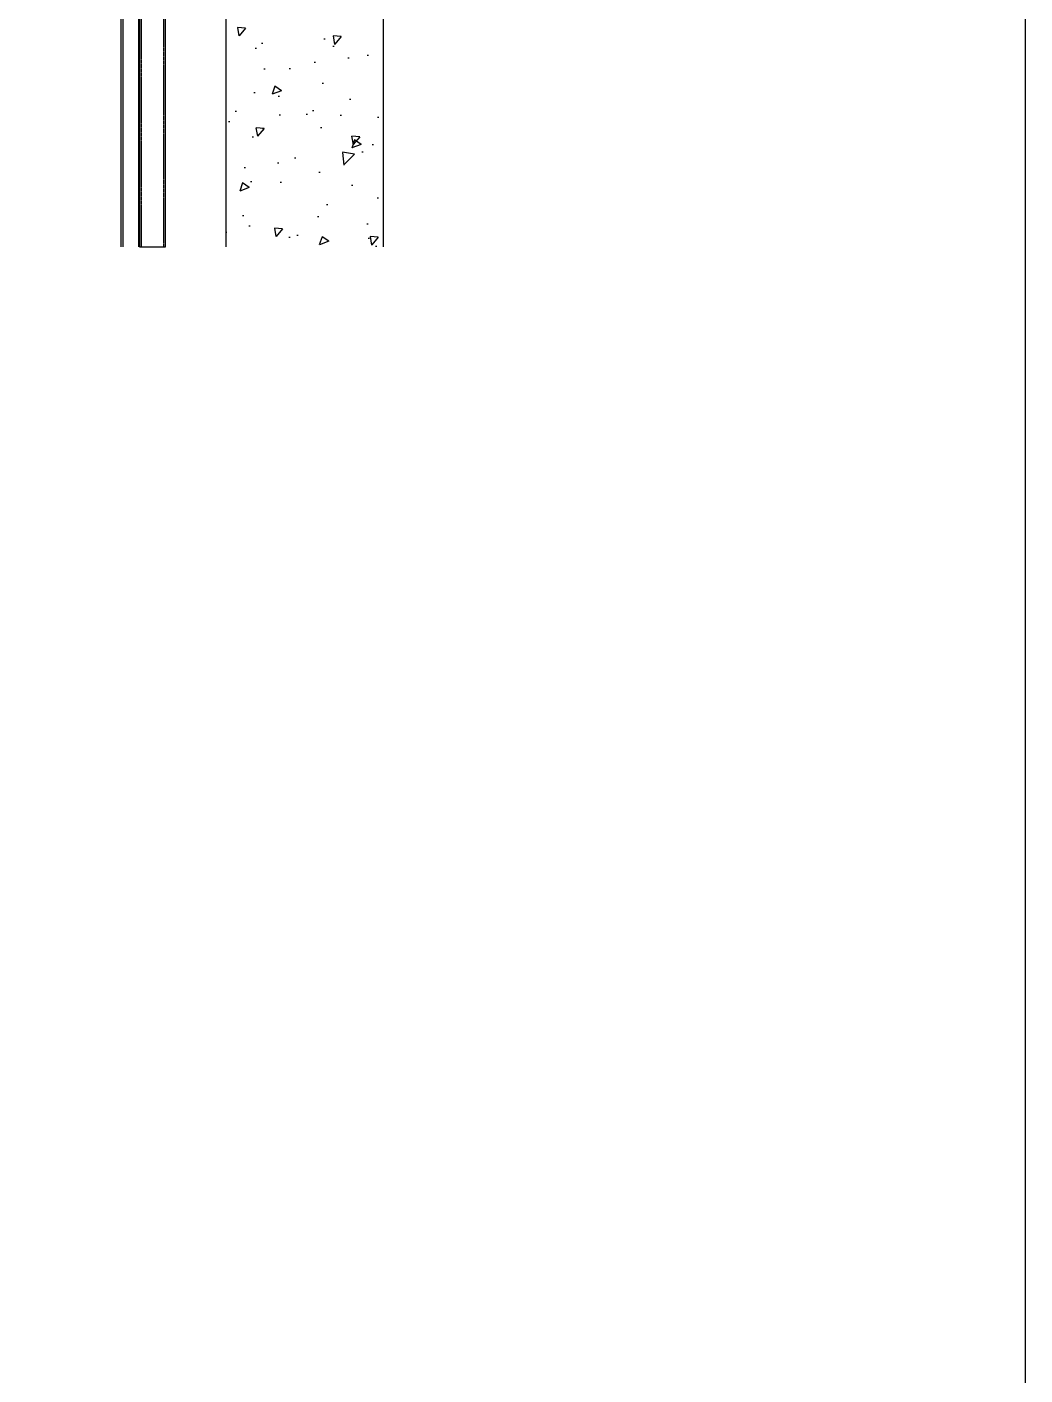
# Model space of a CAD drawing. Header units: millimetres. Extents: x 7297 to 60227, y -7497 to 19324.
# Drawn here: x 58327 to 60227, y -985 to 1582 of the extents above; entities that cross this region are included whole.
import ezdxf

# ---------------------------------------------------------------- set-up
doc = ezdxf.new("R2010")
doc.units = ezdxf.units.MM
doc.linetypes.add('HIDDEN', pattern=[0.375, 0.25, -0.125])
doc.layers.add('NS_AL_PANEL', color=32, linetype='Continuous', lineweight=9)
for name, color, linetype in [('NS_CON', 8, 'Continuous'), ('NS_FORM', 7, 'Continuous'), ('NS_FRAME', 253, 'Continuous'), ('NS_WATERPROOF', 150, 'Continuous')]:
    doc.layers.add(name, color=color, linetype=linetype)

# ---------------------------------------------------------------- blocks, each defined once
blk = doc.blocks.new('*U214')
blk.add_lwpolyline([(0, 0), (50, 0), (50, 559.4), (0, 559.4)], close=True)
at = {"linetype": 'HIDDEN'}
blk.add_lwpolyline([(3.2, 0), (46.8, 0), (46.8, 559.4), (3.2, 559.4)], close=True, dxfattribs=at)

msp = doc.modelspace()

# ---------------------------------------------------------------- hatches: boundary and pattern name
at = {"layer": 'NS_CON'}
h = msp.add_hatch(dxfattribs=at)
h.set_pattern_fill('AR-CONC', color=256, angle=-180)
h.set_pattern_definition([(230, (-58245.23, -9426.28), (-182.18467, 15.93909), [19.05, -209.55]), (175, (-58245.23, -9426.28), (35.24342, -191.05685), [15.24, -167.64058]), (280.45144, (-58260.41, -9424.95), (-146.94125, -175.11775), [16.19, -178.09024]), (226.1842, (-58245.23, -9477.08), (-271.07904, 42.04233), [28.575, -314.325]), (276.63556, (-58267.82, -9473.58), (-237.40413, -247.4261), [24.285, -267.1356]), (171.18415, (-58245.23, -9477.08), (-237.40413, -247.4261), [22.85997, -251.4597]), (201, (-58270.63, -9464.38), (-151.6144, 102.2652), [19.05, -209.55]), (146, (-58270.63, -9464.38), (-61.80203, -184.18797), [15.24, -167.64]), (251.45144, (-58283.27, -9455.86), (-213.41642, -81.92277), [16.19, -178.08994]), (217.5, (-58245.23, -9426.28), (-3.088603, -84.55504), [0, -165.608, 0, -170.18, 0, -168.275]), (187.5, (-58245.23, -9426.28), (-66.81966, -100.180575), [0, -97.028, 0, -161.798, 0, -64.135]), (147.5, (-58188.59, -9426.28), (-135.590595, 5.728744), [0, -63.5, 0, -198.12, 0, -262.89]), (137.5, (-58163.19, -9426.28), (-148.12918, -25.42649), [0, -82.55, 0, -131.572, 0, -186.69])])
h.paths.add_polyline_path([(58705.98, 1757.74), (59005.98, 1757.74), (59005.98, 1163.31), (58705.98, 1163.31)])

# ---------------------------------------------------------------- linework, layer by layer
at = {"layer": 'NS_AL_PANEL'}
for p, q in [((58505.98, 1163.31), (58505.98, 1807.75)), ((58506.48, 1807.25), (58506.48, 1163.31)), ((58509.48, 1804.25), (58509.48, 1163.31)), ((58509.98, 1803.75), (58509.98, 1163.31))]:
    msp.add_line(p, q, dxfattribs=at)
at = {"layer": 'NS_CON'}
for p, q in [((58705.98, 1163.31), (58705.98, 1757.74)), ((59005.98, 1163.31), (59005.98, 1757.74))]:
    msp.add_line(p, q, dxfattribs=at)
at = {"layer": 'NS_FORM'}
msp.add_lwpolyline([(52154.82, 6645.21), (60226.86, 6645.21), (60226.86, -2558.01), (52154.82, -2558.01)], close=True, dxfattribs=at)
at = {"layer": 'NS_WATERPROOF', "ltscale": 3}
for p, q in [((58539.98, 1163.31), (58539.98, 1773.75)), ((58540.48, 1163.31), (58540.48, 1773.75))]:
    msp.add_line(p, q, dxfattribs=at)

# ---------------------------------------------------------------- block references
at = {"layer": 'NS_FRAME'}
msp.add_blockref('*U214', (58540.98, 1163.31), dxfattribs=at)

doc.saveas('drawing.dxf')
